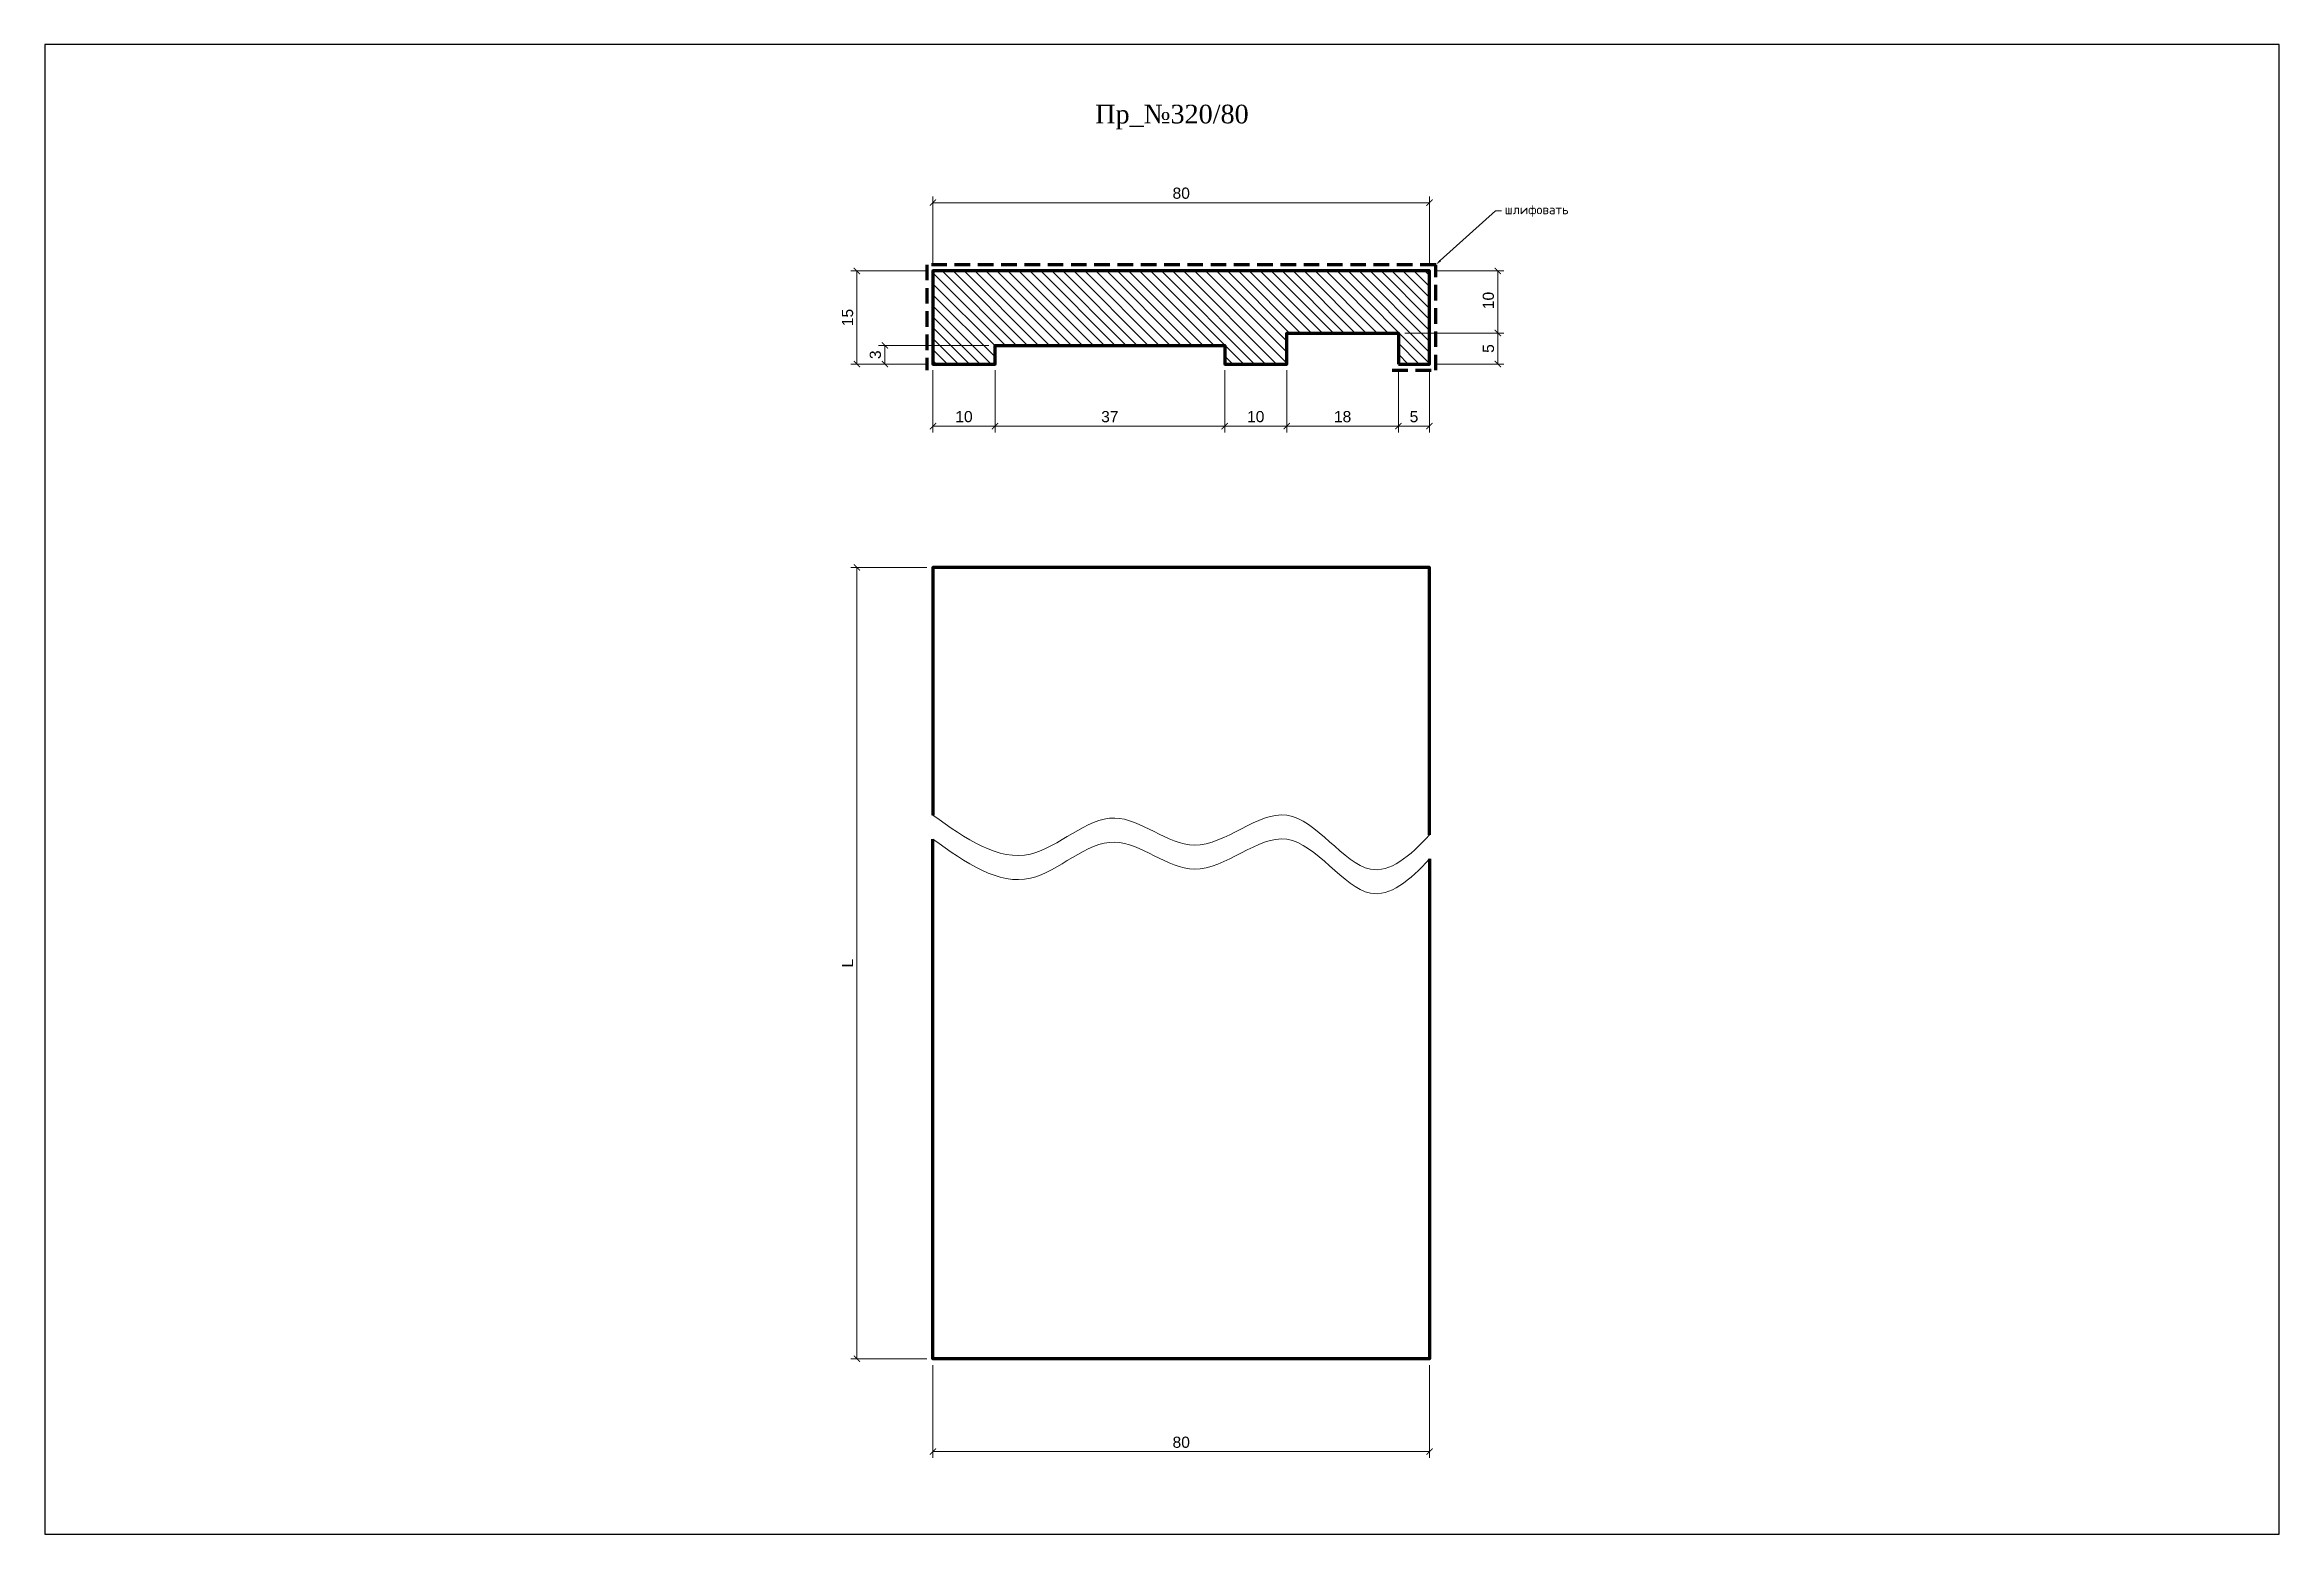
# Model space of a CAD drawing. Header units: millimetres. Extents: x 612 to 972, y -3563 to -3323.
import ezdxf
from ezdxf import colors
from ezdxf.entities.mleader import LeaderData, LeaderLine
from ezdxf.math import Vec2, Vec3

# ---------------------------------------------------------------- set-up
doc = ezdxf.new("R2010")
doc.units = ezdxf.units.MM
doc.linetypes.add('HIDDEN', pattern=[0.375, 0.25, -0.125])
doc.layers.add('Outside panel', color=7, linetype='Continuous', lineweight=18, true_color=0x7f5e57)
for name, color, linetype, lineweight in [('линия 15', 7, 'Continuous', 15), ('линия 50', 1, 'Continuous', 100), ('служебный слой РАЗМЕРЫ', 7, 'Continuous', 9), ('служебный слой ШТРИХОВКА', 4, 'Continuous', 5)]:
    doc.layers.add(name, color=color, linetype=linetype, lineweight=lineweight)
doc.layers.add('размеры в модели', color=7, linetype='Continuous')
doc.styles.add('ELECT', font='times.ttf')
doc.styles.get("Standard").update_dxf_attribs({"font": 'arial.ttf'})
doc.styles.add('ЕСКД профили текст', font='isocpeur.ttf')
doc.dimstyles.new('M_1', dxfattribs={"dimtxt": 1.8, "dimasz": 1, "dimexe": 1, "dimexo": 1, "dimgap": 0.6, "dimtad": 1, "dimdec": 0, "dimdsep": 46, "dimtxsty": 'Standard', "dimblk": 'ARCHTICK', "dimcen": -5, "dimclrd": 7, "dimclre": 7, "dimclrt": 7, "dimadec": 0, "dimazin": 0, "dimtfac": 1, "dimtdec": 0, "dimtmove": 0, "dimatfit": 3, "dimfxl": 1, "dimtolj": 1, "dimtzin": 0, "dimlwd": 5, "dimlwe": 5, "dimarcsym": 0})

# ---------------------------------------------------------------- blocks, each defined once
blk = doc.blocks.new('_ArchTick')
at = {"color": 0, "linetype": 'ByBlock', "const_width": 0.15}
blk.add_lwpolyline([(-0.5, -0.5), (0.5, 0.5)], dxfattribs=at)
blk = doc.blocks.new('*D13')
at = {"layer": 'Defpoints', "color": 0, "ltscale": 1000, "transparency": 16777216}
for p in [(835.19, -3359.52), (846.19, -3359.52), (830.19, -3369.52)]:
    blk.add_point(p, dxfattribs=at)
at = {"layer": 'линия 15', "color": 7, "lineweight": 5, "ltscale": 1000, "transparency": 16777216}
for p, q in [((836.19, -3359.52), (847.19, -3359.52)), ((846.19, -3369.52), (846.19, -3359.52)), ((831.19, -3369.52), (847.19, -3369.52))]:
    blk.add_line(p, q, dxfattribs=at)
for p, rotation in [((846.19, -3359.52), 90), ((846.19, -3369.52), 270)]:
    blk.add_blockref('_ArchTick', p, dxfattribs=dict(at, rotation=rotation))
at = {"layer": 'линия 15', "color": 7, "ltscale": 1000, "transparency": 16777216, "insert": (844.68, -3364.28), "char_height": 1.8, "attachment_point": 5, "rotation": 90}
blk.add_mtext('\\A1;10', dxfattribs=at)
blk = doc.blocks.new('*D12')
at = {"layer": 'Defpoints', "color": 0, "ltscale": 1000, "transparency": 16777216}
for p in [(765.19, -3371.52), (747.44, -3374.52), (755.19, -3374.52)]:
    blk.add_point(p, dxfattribs=at)
at = {"layer": 'размеры в модели', "color": 7, "lineweight": 5, "ltscale": 1000, "transparency": 16777216}
for p, q in [((764.19, -3371.52), (746.44, -3371.52)), ((747.44, -3371.52), (747.44, -3374.52)), ((754.19, -3374.52), (746.44, -3374.52))]:
    blk.add_line(p, q, dxfattribs=at)
for p, rotation in [((747.44, -3371.52), 90), ((747.44, -3374.52), 270)]:
    blk.add_blockref('_ArchTick', p, dxfattribs=dict(at, rotation=rotation))
at = {"layer": 'размеры в модели', "color": 7, "ltscale": 1000, "transparency": 16777216, "insert": (745.92, -3373.02), "char_height": 1.8, "attachment_point": 5, "rotation": 90}
blk.add_mtext('\\A1;3', dxfattribs=at)
blk = doc.blocks.new('*D10')
at = {"layer": 'Defpoints', "color": 0, "ltscale": 1000, "transparency": 16777216}
for p in [(802.19, -3374.52), (812.19, -3374.52), (802.19, -3384.52)]:
    blk.add_point(p, dxfattribs=at)
at = {"layer": 'размеры в модели', "color": 7, "lineweight": 5, "ltscale": 1000, "transparency": 16777216}
for p, q in [((802.19, -3375.52), (802.19, -3385.52)), ((812.19, -3375.52), (812.19, -3385.52)), ((812.19, -3384.52), (802.19, -3384.52))]:
    blk.add_line(p, q, dxfattribs=at)
at = {"layer": 'размеры в модели', "color": 7, "lineweight": 5, "ltscale": 1000, "transparency": 16777216, "rotation": 180}
blk.add_blockref('_ArchTick', (802.19, -3384.52), dxfattribs=at)
at = {"layer": 'размеры в модели', "color": 7, "lineweight": 5, "ltscale": 1000, "transparency": 16777216}
blk.add_blockref('_ArchTick', (812.19, -3384.52), dxfattribs=at)
at = {"layer": 'размеры в модели', "color": 7, "ltscale": 1000, "transparency": 16777216, "insert": (807.19, -3383), "char_height": 1.8, "attachment_point": 5}
blk.add_mtext('\\A1;10', dxfattribs=at)
blk = doc.blocks.new('*D9')
at = {"layer": 'Defpoints', "color": 0, "ltscale": 1000, "transparency": 16777216}
for p in [(755.19, -3374.52), (765.19, -3374.52), (755.19, -3384.52)]:
    blk.add_point(p, dxfattribs=at)
at = {"layer": 'размеры в модели', "color": 7, "lineweight": 5, "ltscale": 1000, "transparency": 16777216}
for p, q in [((755.19, -3375.52), (755.19, -3385.52)), ((765.19, -3375.52), (765.19, -3385.52)), ((765.19, -3384.52), (755.19, -3384.52))]:
    blk.add_line(p, q, dxfattribs=at)
at = {"layer": 'размеры в модели', "color": 7, "lineweight": 5, "ltscale": 1000, "transparency": 16777216, "rotation": 180}
blk.add_blockref('_ArchTick', (755.19, -3384.52), dxfattribs=at)
at = {"layer": 'размеры в модели', "color": 7, "lineweight": 5, "ltscale": 1000, "transparency": 16777216}
blk.add_blockref('_ArchTick', (765.19, -3384.52), dxfattribs=at)
at = {"layer": 'размеры в модели', "color": 7, "ltscale": 1000, "transparency": 16777216, "insert": (760.19, -3383), "char_height": 1.8, "attachment_point": 5}
blk.add_mtext('\\A1;10', dxfattribs=at)
blk = doc.blocks.new('*D8')
at = {"layer": 'Defpoints', "color": 0, "ltscale": 1000, "transparency": 16777216}
for p in [(830.19, -3374.52), (835.19, -3374.52), (830.19, -3384.52)]:
    blk.add_point(p, dxfattribs=at)
at = {"layer": 'размеры в модели', "color": 7, "lineweight": 5, "ltscale": 1000, "transparency": 16777216}
for p, q in [((830.19, -3375.52), (830.19, -3385.52)), ((835.19, -3375.52), (835.19, -3385.52)), ((835.19, -3384.52), (830.19, -3384.52))]:
    blk.add_line(p, q, dxfattribs=at)
at = {"layer": 'размеры в модели', "color": 7, "lineweight": 5, "ltscale": 1000, "transparency": 16777216, "rotation": 180}
blk.add_blockref('_ArchTick', (830.19, -3384.52), dxfattribs=at)
at = {"layer": 'размеры в модели', "color": 7, "lineweight": 5, "ltscale": 1000, "transparency": 16777216}
blk.add_blockref('_ArchTick', (835.19, -3384.52), dxfattribs=at)
at = {"layer": 'размеры в модели', "color": 7, "ltscale": 1000, "transparency": 16777216, "insert": (832.69, -3383), "char_height": 1.8, "attachment_point": 5}
blk.add_mtext('\\A1;5', dxfattribs=at)
blk = doc.blocks.new('*D7')
at = {"layer": 'Defpoints', "color": 0, "ltscale": 1000, "transparency": 16777216}
for p in [(835.19, -3348.52), (755.19, -3359.52), (835.19, -3359.52)]:
    blk.add_point(p, dxfattribs=at)
at = {"layer": 'размеры в модели', "color": 7, "lineweight": 5, "ltscale": 1000, "transparency": 16777216}
for p, q in [((755.19, -3358.52), (755.19, -3347.52)), ((835.19, -3358.52), (835.19, -3347.52)), ((755.19, -3348.52), (835.19, -3348.52))]:
    blk.add_line(p, q, dxfattribs=at)
at = {"layer": 'размеры в модели', "color": 7, "lineweight": 5, "ltscale": 1000, "transparency": 16777216, "rotation": 180}
blk.add_blockref('_ArchTick', (755.19, -3348.52), dxfattribs=at)
at = {"layer": 'размеры в модели', "color": 7, "lineweight": 5, "ltscale": 1000, "transparency": 16777216}
blk.add_blockref('_ArchTick', (835.19, -3348.52), dxfattribs=at)
at = {"layer": 'размеры в модели', "color": 7, "ltscale": 1000, "transparency": 16777216, "insert": (795.19, -3347), "char_height": 1.8, "attachment_point": 5}
blk.add_mtext('\\A1;80', dxfattribs=at)
blk = doc.blocks.new('*D6')
at = {"layer": 'Defpoints', "color": 0, "ltscale": 1000, "transparency": 16777216}
for p in [(765.19, -3374.52), (802.19, -3374.52), (802.19, -3384.52)]:
    blk.add_point(p, dxfattribs=at)
at = {"layer": 'размеры в модели', "color": 7, "lineweight": 5, "ltscale": 1000, "transparency": 16777216}
for p, q in [((765.19, -3375.52), (765.19, -3385.52)), ((802.19, -3375.52), (802.19, -3385.52)), ((765.19, -3384.52), (802.19, -3384.52))]:
    blk.add_line(p, q, dxfattribs=at)
at = {"layer": 'размеры в модели', "color": 7, "lineweight": 5, "ltscale": 1000, "transparency": 16777216, "rotation": 180}
blk.add_blockref('_ArchTick', (765.19, -3384.52), dxfattribs=at)
at = {"layer": 'размеры в модели', "color": 7, "lineweight": 5, "ltscale": 1000, "transparency": 16777216}
blk.add_blockref('_ArchTick', (802.19, -3384.52), dxfattribs=at)
at = {"layer": 'размеры в модели', "color": 7, "ltscale": 1000, "transparency": 16777216, "insert": (783.69, -3383), "char_height": 1.8, "attachment_point": 5}
blk.add_mtext('\\A1;37', dxfattribs=at)
blk = doc.blocks.new('*D5')
at = {"layer": 'Defpoints', "color": 0, "ltscale": 1000, "transparency": 16777216}
for p in [(812.19, -3374.52), (830.19, -3374.52), (830.19, -3384.52)]:
    blk.add_point(p, dxfattribs=at)
at = {"layer": 'размеры в модели', "color": 7, "lineweight": 5, "ltscale": 1000, "transparency": 16777216}
for p, q in [((812.19, -3375.52), (812.19, -3385.52)), ((830.19, -3375.52), (830.19, -3385.52)), ((812.19, -3384.52), (830.19, -3384.52))]:
    blk.add_line(p, q, dxfattribs=at)
at = {"layer": 'размеры в модели', "color": 7, "lineweight": 5, "ltscale": 1000, "transparency": 16777216, "rotation": 180}
blk.add_blockref('_ArchTick', (812.19, -3384.52), dxfattribs=at)
at = {"layer": 'размеры в модели', "color": 7, "lineweight": 5, "ltscale": 1000, "transparency": 16777216}
blk.add_blockref('_ArchTick', (830.19, -3384.52), dxfattribs=at)
at = {"layer": 'размеры в модели', "color": 7, "ltscale": 1000, "transparency": 16777216, "insert": (821.19, -3383), "char_height": 1.8, "attachment_point": 5}
blk.add_mtext('\\A1;18', dxfattribs=at)
blk = doc.blocks.new('*D2')
at = {"layer": 'Defpoints', "color": 0, "ltscale": 1000, "transparency": 16777216}
for p in [(755.19, -3407.29), (742.94, -3534.79), (755.19, -3534.79)]:
    blk.add_point(p, dxfattribs=at)
at = {"layer": 'размеры в модели', "color": 7, "lineweight": 5, "ltscale": 1000, "transparency": 16777216}
for p, q in [((754.19, -3407.29), (741.94, -3407.29)), ((742.94, -3407.29), (742.94, -3534.79)), ((754.19, -3534.79), (741.94, -3534.79))]:
    blk.add_line(p, q, dxfattribs=at)
for p, rotation in [((742.94, -3407.29), 90), ((742.94, -3534.79), 270)]:
    blk.add_blockref('_ArchTick', p, dxfattribs=dict(at, rotation=rotation))
at = {"layer": 'размеры в модели', "color": 7, "ltscale": 1000, "transparency": 16777216, "insert": (741.44, -3471.04), "char_height": 1.8, "attachment_point": 5, "rotation": 90}
blk.add_mtext('\\A1;L', dxfattribs=at)

msp = doc.modelspace()

# ---------------------------------------------------------------- hatches: boundary and pattern name
at = {"layer": 'Outside panel', "ltscale": 1000}
h = msp.add_hatch(dxfattribs=at)
h.set_pattern_fill('ANSI31', color=256, scale=10, angle=90)
h.set_pattern_definition([(135, (-309797.7228, 88308.1935), (-0.8838834765, -0.8838834765), [])])
h.paths.add_polyline_path([(830.19, -3369.52), (830.19, -3374.52), (835.19, -3374.52), (835.19, -3359.52), (755.19, -3359.52), (755.19, -3374.52), (765.19, -3374.52), (765.19, -3371.52), (802.19, -3371.52), (802.19, -3374.52), (812.19, -3374.52), (812.19, -3369.52)])

# ---------------------------------------------------------------- linework, layer by layer
at = {"color": 6, "ltscale": 1000}
msp.add_lwpolyline([(612.09, -3563.06), (972.09, -3563.06), (972.09, -3323.06), (612.09, -3323.06)], close=True, dxfattribs=at)
at = {"layer": 'линия 50', "color": 1, "linetype": 'HIDDEN', "ltscale": 10, "true_color": 0xff0909}
msp.add_lwpolyline([(829.19, -3375.52), (836.19, -3375.52), (836.19, -3358.52), (754.19, -3358.52), (754.19, -3375.52)], dxfattribs=at)
at = {"layer": 'линия 50', "color": 7}
for points in [[(830.19, -3374.52), (835.19, -3374.52), (835.19, -3359.52), (755.19, -3359.52), (755.19, -3374.52), (765.19, -3374.52), (765.19, -3371.52), (802.19, -3371.52), (802.19, -3374.52), (812.19, -3374.52), (812.19, -3369.52), (830.19, -3369.52), (830.19, -3374.52)], [(835.19, -3450.37), (835.19, -3407.29), (755.19, -3407.29), (755.19, -3447.21)], [(835.19, -3454.24), (835.19, -3534.79), (755.19, -3534.79), (755.19, -3451.09)]]:
    msp.add_lwpolyline(points, dxfattribs=at)
at = {"layer": 'служебный слой ШТРИХОВКА', "color": 7, "lineweight": 15}
for points in [[(755.19, -3447.21), (760.46, -3450.95), (770.31, -3457.95), (784.02, -3443.13), (797.88, -3456.85), (812.79, -3440.91), (824.46, -3460.23), (832.01, -3453.83), (835.19, -3450.37)], [(755.19, -3451.09), (760.46, -3454.83), (770.31, -3461.83), (784.02, -3447.01), (797.88, -3460.73), (812.79, -3444.79), (824.46, -3464.1), (832.01, -3457.7), (835.19, -3454.24)]]:
    msp.add_open_spline(points, degree=3, knots=[0, 0, 0, 0, 16.914398, 31.673167, 45.232529, 60.868694, 76.888333, 88.564807, 88.564807, 88.564807, 88.564807], dxfattribs=at)

# ---------------------------------------------------------------- texts
at = {"color": 7, "ltscale": 1000, "style": 'ELECT'}
msp.add_text('Пр_№320/80', height=3, dxfattribs=at).set_placement((781.34, -3335.74))

# ---------------------------------------------------------------- dimensions: what is measured, and where the dimension line sits
at = {"layer": 'линия 15', "color": 7, "ltscale": 1000}
dim = msp.add_linear_dim(base=(846.19, -3359.52), p1=(830.19, -3369.52), p2=(835.19, -3359.52), angle=90, dimstyle='M_1', dxfattribs=at)
dim.commit()
dim.dimension.update_dxf_attribs({"geometry": '*D13', "text_midpoint": (846.19, -3364.28), "dimtype": 128})
at = {"layer": 'размеры в модели', "color": 5, "ltscale": 1000}
for base, p1, p2, picture, middle in [((835.19, -3348.52), (755.19, -3359.52), (835.19, -3359.52), '*D7', (795.19, -3347)), ((802.19, -3384.52), (765.19, -3374.52), (802.19, -3374.52), '*D6', (783.69, -3383)), ((802.19, -3384.52), (812.19, -3374.52), (802.19, -3374.52), '*D10', (807.19, -3383)), ((830.19, -3384.52), (812.19, -3374.52), (830.19, -3374.52), '*D5', (821.19, -3383))]:
    dim = msp.add_linear_dim(base=base, p1=p1, p2=p2, dimstyle='M_1', dxfattribs=at)
    dim.commit()
    dim.dimension.update_dxf_attribs({"geometry": picture, "text_midpoint": middle})
for base, p1, p2 in [((742.94, -3359.52), (755.19, -3374.52), (755.19, -3359.52)), ((846.19, -3369.52), (835.19, -3374.52), (830.19, -3369.52))]:
    msp.add_linear_dim(base=base, p1=p1, p2=p2, angle=90, dimstyle='M_1', dxfattribs=at).render()
for base, p1, p2, angle, picture, middle in [((747.44, -3374.52), (765.19, -3371.52), (755.19, -3374.52), 90, '*D12', (745.92, -3373.02)), ((755.19, -3384.52), (765.19, -3374.52), (755.19, -3374.52), 180, '*D9', (760.19, -3383)), ((830.19, -3384.52), (835.19, -3374.52), (830.19, -3374.52), 180, '*D8', (832.69, -3383))]:
    dim = msp.add_linear_dim(base=base, p1=p1, p2=p2, angle=angle, dimstyle='M_1', dxfattribs=at)
    dim.commit()
    dim.dimension.update_dxf_attribs({"geometry": picture, "text_midpoint": middle})
dim = msp.add_linear_dim(base=(742.94, -3534.79), p1=(755.19, -3407.29), p2=(755.19, -3534.79), angle=90, text='L', dimstyle='M_1', dxfattribs=at)
dim.commit()
dim.dimension.update_dxf_attribs({"geometry": '*D2', "text_midpoint": (741.44, -3471.04)})
msp.add_linear_dim(base=(835.19, -3549.74), p1=(755.19, -3534.79), p2=(835.19, -3534.79), dimstyle='M_1', dxfattribs=at).render()

# ---------------------------------------------------------------- leaders
at = {"layer": 'служебный слой РАЗМЕРЫ'}
ml = msp.add_multileader_mtext('Standard', dxfattribs=at)
ml.set_content('\\A1;шлифовать', color=256, style='ЕСКД профили текст')
ml.set_leader_properties(color=256, linetype='ByLayer', lineweight=-1)
ml.build(insert=Vec2(0, 0))
ml.multileader.update_dxf_attribs({"dogleg_length": 1, "arrow_head_size": 1})
ctx = ml.context
ctx.base_point, ctx.char_height, ctx.arrow_head_size, ctx.landing_gap_size, ctx.plane_origin = Vec3(846.8, -3349.85), 1.5, 1, 0.5, Vec3(860.27, -3323.68)
notes = []
notes.append((ctx, [(1, (1, 1, 0), (845.8, -3349.85), (1, 0), 1, [(0, [(836.19, -3358.52)], 0, [])])]))
ctx.mtext.insert, ctx.mtext.flow_direction = Vec3(847.3, -3348.88), 5
for ctx, leaders in notes:
    for number, flags, end, landing, length, lines in leaders:
        leader = LeaderData()
        leader.index, (leader.has_last_leader_line, leader.has_dogleg_vector, leader.attachment_direction) = number, flags
        leader.last_leader_point, leader.dogleg_vector, leader.dogleg_length = Vec3(end), Vec3(landing), length
        for number, points, colour, breaks in lines:
            line = LeaderLine()
            line.index, line.vertices, line.color, line.breaks = number, Vec3.list(points), colors.encode_raw_color(colour), breaks
            leader.lines.append(line)
        ctx.leaders.append(leader)

doc.saveas('drawing.dxf')
